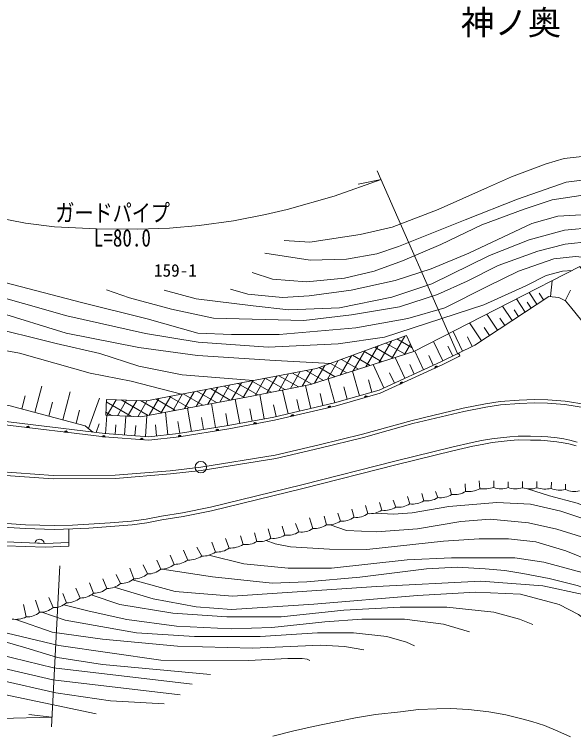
# Model space of a CAD drawing. Units: millimetres at full size, sheet at 1:1000; details may follow other scales. Extents: x 40000 to 680000, y 20000 to 380000.
# Drawn here: x 160462 to 219097, y 244335 to 319707 of the extents above; entities that cross this region are included whole.
import ezdxf
from ezdxf.enums import TextEntityAlignment as Align

# ---------------------------------------------------------------- set-up
doc = ezdxf.new("R2010")
doc.units = ezdxf.units.MM
doc.header["$LTSCALE"] = 1000
doc.linetypes.add('CHAIN', pattern=[18.5, 12, -1.5, 3.5, -1.5])
for name, color, linetype, lineweight in [('M-BGD', 7, 'Continuous', 13), ('M-BMK', 2, 'CHAIN', 13), ('M-BMK-ROW', 30, 'Continuous', 13), ('M-BMK-SRVR', 3, 'Continuous', 13), ('M-STR-HTXT', 7, 'Continuous', 13)]:
    doc.layers.add(name, color=color, linetype=linetype, lineweight=lineweight)
doc.layers.add('M-BMK-HTXT', color=7, linetype='Continuous')
doc.styles.add('ＭＳ ゴシック', font='')
doc.styles.get('ＭＳ ゴシック').set_extended_font_data('MS Gothic')

msp = doc.modelspace()

# ---------------------------------------------------------------- hatches: boundary and pattern name
at = {"layer": 'M-BGD'}
for points in [[(204836, 282718), (204564, 282592, -1)], [(201204, 281041), (200932, 280916, -1)], [(197498, 279567), (197209, 279485, -1)], [(193644, 278496), (193352, 278427, -1)], [(189751, 277580), (189459, 277511, -1)], [(185838, 276751), (185544, 276696, -1)], [(162044, 276318), (161746, 276354, -1)], [(166015, 275835), (165717, 275871, -1)], [(181902, 276043), (181606, 275996, -1)], [(169986, 275352), (169688, 275388, -1)], [(173976, 275069), (173677, 275091, -0.41421), (173837, 275230, -0.41421)], [(177953, 275409), (177656, 275362, -1)]]:
    msp.add_hatch(color=256, dxfattribs=at).paths.add_polyline_path(points)

# ---------------------------------------------------------------- linework, layer by layer
for p, q in [((216680, 290084), (216835, 291752)), ((215250, 289288), (214435, 290524)), ((215950, 289749), (215489, 290448)), ((218198, 289654), (218783, 290769)), ((214014, 288472), (213108, 289846)), ((214632, 288880), (214224, 289498)), ((212640, 287566), (211634, 289091)), ((213327, 288019), (212874, 288706)), ((211115, 286561), (210000, 288252)), ((209424, 285446), (208186, 287322)), ((211877, 287064), (211375, 287826)), ((207455, 284370), (206451, 286431)), ((210269, 286003), (209712, 286849)), ((201385, 285944), (200022, 283583)), ((201589, 286019), (202358, 284331)), ((208466, 284862), (207973, 285872)), ((198591, 284914), (197323, 282718)), ((199988, 285429), (198672, 283150)), ((199411, 285216), (201449, 284040)), ((200573, 285645), (202182, 284716)), ((202003, 285110), (201371, 284015)), ((205394, 283365), (204410, 285384)), ((197193, 284399), (195973, 282286)), ((197086, 284359), (198998, 283255)), ((198248, 284788), (200223, 283647)), ((203356, 282420), (202452, 284379)), ((206425, 283867), (205922, 284898)), ((195796, 283884), (194624, 281854)), ((194760, 283502), (196548, 282470)), ((195923, 283930), (197773, 282862)), ((201397, 281516), (200389, 283700)), ((204376, 282891), (203905, 283910)), ((193002, 282853), (191925, 280989)), ((194399, 283369), (193275, 281422)), ((193598, 283073), (195322, 282078)), ((199213, 280508), (198080, 282961)), ((202377, 281968), (201924, 282948)), ((204836, 282718), (204564, 282592)), ((189198, 281981), (188173, 280206)), ((190433, 282214), (189412, 280447)), ((189633, 282063), (191647, 280900)), ((191668, 282448), (190651, 280688)), ((191067, 282335), (192872, 281293)), ((192435, 282645), (194097, 281685)), ((196644, 279688), (195913, 282267)), ((200305, 281012), (199801, 282104)), ((185494, 281279), (184460, 279489)), ((185329, 281248), (187396, 280054)), ((186728, 281513), (185695, 279723)), ((186764, 281520), (188821, 280332)), ((187963, 281747), (186934, 279964)), ((188198, 281791), (190246, 280609)), ((194066, 278957), (193359, 281449)), ((197943, 280057), (197575, 281357)), ((162615, 277937), (163348, 280698)), ((181789, 280578), (180759, 278794)), ((181025, 280433), (183102, 279234)), ((183024, 280812), (181993, 279026)), ((182460, 280705), (184540, 279504)), ((184259, 281045), (183226, 279257)), ((183894, 280976), (185972, 279777)), ((191546, 278362), (190983, 280752)), ((195355, 279323), (194989, 280612)), ((201204, 281041), (200932, 280916)), ((161234, 278304), (161601, 279685)), ((165534, 277162), (166309, 280081)), ((176850, 279643), (175825, 277868)), ((178085, 279876), (177058, 278099)), ((178156, 279890), (180227, 278694)), ((179319, 280110), (178292, 278331)), ((180554, 280344), (179526, 278562)), ((179591, 280162), (181665, 278964)), ((186661, 277261), (186183, 279818)), ((189155, 277799), (188570, 280283)), ((192806, 278658), (192509, 279919)), ((164074, 277550), (164462, 279009)), ((168222, 276245), (169393, 279438)), ((170104, 279290), (170054, 277651)), ((170096, 279044), (172731, 277523)), ((171129, 279259), (170197, 277644)), ((172209, 279226), (171267, 277593)), ((171658, 279242), (174478, 277615)), ((173290, 279193), (172337, 277542)), ((174380, 279175), (173407, 277490)), ((173669, 279181), (175915, 277884)), ((175615, 279409), (174591, 277636)), ((175287, 279347), (177352, 278154)), ((176722, 279618), (178790, 278424)), ((184104, 276783), (183627, 279333)), ((190350, 278080), (190069, 279276)), ((197498, 279567), (197209, 279485)), ((166924, 276793), (167294, 278184)), ((179023, 275935), (178628, 278394)), ((181548, 276341), (181143, 278866)), ((185382, 277022), (185143, 278301)), ((187913, 277506), (187620, 278748)), ((193644, 278496), (193352, 278427)), ((170020, 275704), (170160, 277646)), ((170063, 277963), (170654, 277622)), ((172009, 275561), (172152, 277551)), ((174196, 275405), (174353, 277591)), ((176557, 275597), (176299, 277957)), ((180286, 276138), (180083, 277401)), ((182829, 276546), (182623, 277827)), ((189751, 277580), (189459, 277511)), ((169053, 275818), (169343, 276756)), ((171015, 275633), (171086, 276627)), ((175377, 275468), (175248, 276647)), ((177794, 275738), (177596, 276967)), ((185838, 276751), (185544, 276696)), ((162044, 276318), (161746, 276354)), ((166015, 275835), (165717, 275871)), ((173103, 275483), (173181, 276576)), ((181902, 276043), (181606, 275996)), ((169986, 275352), (169688, 275388)), ((177953, 275409), (177656, 275362)), ((173976, 275069), (173677, 275091)), ((209248, 269915), (209195, 270758)), ((210737, 270053), (210737, 270758)), ((212237, 270045), (212237, 270665)), ((213737, 270038), (213754, 270696)), ((215237, 270030), (215248, 270696)), ((216734, 269970), (216777, 270605)), ((206308, 269324), (206105, 269989)), ((207772, 269654), (207717, 270453)), ((218229, 269844), (218251, 270409)), ((201919, 268333), (201684, 269104)), ((203382, 268663), (203183, 269425)), ((204845, 268994), (204631, 269649)), ((198992, 267673), (198745, 268474)), ((200455, 268003), (200188, 268734)), ((196087, 266927), (195831, 267795)), ((197535, 267317), (197266, 268152)), ((191741, 265759), (191411, 266885)), ((193190, 266148), (192933, 267037)), ((194638, 266538), (194368, 267382)), ((190287, 265392), (189937, 266291)), ((166160, 263896), (166160, 265710)), ((187360, 264735), (187084, 265716)), ((188823, 265064), (188550, 265994)), ((182980, 263706), (182603, 264710)), ((184433, 264078), (184168, 264995)), ((185896, 264407), (185634, 265298)), ((162605, 264237), (163595, 264199)), ((180100, 262868), (179603, 263812)), ((181540, 263287), (181162, 264328)), ((178659, 262449), (178179, 263467)), ((175818, 261489), (175385, 262449)), ((177231, 261995), (176791, 262946)), ((172994, 260478), (172567, 261594)), ((174406, 260984), (173972, 261927)), ((171582, 259973), (171141, 260933)), ((168757, 258962), (168323, 260060)), ((170169, 259467), (169748, 260461)), ((167345, 258457), (166905, 259497)), ((165932, 257951), (165541, 258934)), ((161683, 256471), (161408, 257794)), ((163100, 256963), (162669, 258230)), ((164517, 257454), (164080, 258521))]:
    msp.add_line(p, q, dxfattribs=at)
for points in [[(113739, 318366), (114681, 314110), (115809, 310969), (117422, 308026), (119461, 304633), (121374, 302136), (123933, 299289), (127209, 296571), (130631, 294379), (136293, 291011), (146505, 287181), (150400, 286082), (160983, 284149), (168399, 282058), (172690, 281232), (177994, 279859)], [(116527, 318685), (117224, 313983), (119070, 308727), (121041, 305104), (123306, 302482), (126593, 299811), (132932, 295258), (135558, 293475), (139517, 291527), (144230, 290102), (145854, 289281), (151124, 288031), (157208, 287045), (164849, 285159), (169421, 284128), (173522, 282795), (178054, 281869), (185546, 281289)], [(121436, 310647), (122199, 307828), (123515, 305399), (125534, 303087), (128393, 300630), (134443, 296234), (137069, 294575), (140956, 292746), (149580, 290204), (158611, 288507), (165894, 286264), (173514, 284737), (179667, 283903), (187803, 283368), (193636, 283087)], [(127245, 306121), (128733, 304067), (131750, 301207), (137055, 297959), (140506, 296071), (147506, 293328), (165977, 288078), (174225, 286202), (179719, 285295), (187073, 284788), (194422, 285117), (199267, 285817), (209698, 289237), (214080, 291210), (216202, 292289), (217943, 292750), (218957, 292837)], [(188765, 295972), (191443, 295798), (196715, 296601), (200085, 297361), (204903, 299229), (210078, 301550), (212588, 302646), (216204, 304028), (218111, 304572), (220939, 304885)], [(251501, 272925), (248900, 274804), (247175, 276454), (245543, 278459), (243701, 280887), (237900, 289658), (236164, 292016), (233805, 295086), (231558, 297903), (230443, 298889), (228538, 300326), (226707, 301352), (224188, 302164), (221439, 302476), (218308, 302091), (213210, 300301), (207735, 298156), (200749, 295351), (198454, 294580), (195301, 294031), (191480, 293929), (186710, 294649)], [(185397, 292615), (187529, 291916), (191084, 291647), (195057, 292034), (198169, 292751), (201172, 293842), (205189, 295566), (209474, 297611), (213895, 299272), (216845, 300254), (220308, 300768), (222962, 300620), (226878, 299516), (228941, 298523), (230260, 297459), (231602, 296199), (233515, 293980), (236252, 290333), (239212, 285700), (243688, 278692), (245048, 276858), (246768, 274760), (248314, 273102)], [(248124, 273113), (246139, 274925), (244023, 276970), (241717, 280080), (238037, 285555), (234400, 291257), (232764, 293667), (231239, 295229), (228916, 296706), (226217, 297812), (223549, 298383), (220563, 298711), (217452, 298528), (214702, 297751), (208116, 294658), (204157, 293017), (200376, 291797), (195779, 290768), (191369, 290166), (188558, 290013), (184950, 290330), (183111, 290865)], [(176169, 290749), (179506, 289865), (185491, 289123), (189255, 288716), (194533, 288929), (200020, 290048), (204235, 291447), (210272, 294402), (214438, 296052), (218133, 297074), (221196, 297340), (224370, 296869), (227562, 295612), (230722, 293129), (232247, 291555), (233618, 289657), (234910, 287682), (237921, 282340), (239898, 279447), (243296, 275431), (246373, 272644)], [(170112, 290806), (172522, 289961), (176944, 288789), (181323, 287843), (190817, 287568), (195796, 288176), (200829, 289032), (204835, 290299), (207922, 291711), (211179, 293358), (215355, 294851), (218213, 295580), (220830, 295870), (222912, 295544), (225408, 294569), (227455, 293422), (229882, 291235), (231248, 289778), (232642, 287931), (236496, 281634), (239755, 276996), (241401, 275022)], [(153120, 293639), (157974, 291944), (167492, 289462), (174389, 287750), (179707, 286268), (183222, 286102), (188218, 286102), (196273, 286806), (201716, 287791), (205584, 288922), (210093, 291191), (213308, 292756), (217006, 294061), (219298, 294289), (221650, 294051), (223806, 293305), (225269, 292320), (226906, 290881), (228948, 288796), (230970, 285936), (232742, 283066), (234541, 280067)], [(170054, 277651), (173733, 277475), (185356, 279657), (191499, 280853), (202358, 284331), (212377, 289472), (219733, 293233), (222274, 289710), (222298, 288989), (221747, 286572)], [(158923, 277050), (169942, 275710), (174561, 275378), (177677, 275719), (182874, 276554), (187678, 277451), (194013, 278942), (198703, 280272), (205235, 283287), (208743, 284997), (216486, 290102), (217530, 290005), (218247, 289629), (218763, 289020), (221146, 286070), (223821, 284106), (229866, 279678), (237405, 274310), (240880, 271869), (241840, 271339), (246173, 269451), (250379, 268102), (253701, 267358), (256746, 266964)], [(170104, 279290), (174309, 279162), (192151, 282540), (201589, 286019)], [(130963, 283390), (132088, 282677), (134648, 281112), (145648, 279056), (158871, 276704), (169908, 275361), (174568, 275027), (177724, 275372), (182934, 276209), (187750, 277109), (194101, 278604), (198825, 279943), (205385, 282971), (207075, 283795)], [(135865, 281241), (137417, 282741), (147421, 280684), (154136, 279607), (159875, 278665), (167871, 276541), (168674, 275864)], [(112739, 281892), (115897, 279820), (118103, 278386), (121146, 276715), (125475, 274349), (130840, 271705), (134995, 269793), (137297, 268912), (141351, 267591), (143594, 267506), (146415, 266536), (150276, 265713), (155413, 264847), (159601, 264351), (163681, 264195), (166160, 264296)], [(158162, 266374), (161624, 266152), (164626, 266061), (166566, 266123), (168260, 266196), (170519, 266360), (172755, 266542), (174285, 266752), (175870, 267052), (178079, 267408), (181034, 268002), (190598, 270325), (200500, 272857), (206343, 274282), (208458, 274796), (209425, 274973), (210509, 275165), (211440, 275278), (212420, 275390), (213279, 275446), (214579, 275438), (215679, 275422), (216410, 275366), (217382, 275264), (218063, 275151), (218698, 275016), (219458, 274808)], [(158126, 265976), (161606, 265753), (164627, 265661), (166581, 265723), (168283, 265797), (170550, 265961), (172798, 266145), (174349, 266357), (175939, 266658), (178150, 267014), (181121, 267611), (190695, 269937), (200597, 272469), (206438, 273893), (208542, 274405), (209496, 274579), (210568, 274769), (211487, 274880), (212455, 274991), (213290, 275046), (214575, 275038), (215661, 275022), (216373, 274967), (217328, 274867), (217988, 274758), (218604, 274627), (219354, 274422)], [(242989, 248347), (241797, 250043), (240341, 251222), (237786, 253115), (234063, 256044), (231094, 258861), (228105, 262206), (226882, 263731), (225479, 265080), (223835, 266387), (222149, 267392), (219474, 268410), (216581, 269191), (214257, 269914)], [(241081, 247666), (239177, 250194), (236006, 252486), (233195, 254856), (230398, 257692), (224891, 263796), (222912, 265392), (220795, 266576), (217745, 267561), (214563, 268293), (211059, 268472), (206018, 268062), (202171, 267408), (200217, 267254), (198292, 267379)], [(140732, 267214), (143520, 267108), (146308, 266150), (150201, 265320), (155356, 264451), (159570, 263952), (163682, 263795), (166160, 263896)], [(193568, 266148), (195280, 265562), (198444, 265417), (202727, 265734), (207285, 266486), (210342, 266741), (214358, 266347), (217342, 265676), (220365, 264749), (222401, 263593), (224278, 261971), (226864, 259527), (230664, 255807), (235048, 252052), (238506, 248968), (239742, 247498)], [(237325, 247232), (235343, 249465), (231139, 253427), (226714, 257989), (224035, 260292), (221056, 262298), (218286, 263423), (215130, 264344), (212264, 264660), (209179, 264660), (205467, 264433), (197423, 263568), (193504, 263577), (189413, 263843), (187793, 264144), (186875, 264502)], [(180857, 262950), (184515, 262039), (189164, 261587), (193699, 261587), (201653, 262467), (206308, 262693), (212949, 262693), (215979, 262232), (219990, 261125), (222762, 259700), (225684, 257487), (231113, 251775), (233868, 249066), (235505, 247208)], [(230348, 251126), (227340, 254252), (223515, 257636), (221672, 258850), (220664, 259353), (219458, 259771), (216546, 260496), (213775, 261027), (211902, 261356), (209817, 261530), (206874, 261699), (203659, 261530), (196686, 260636), (191112, 260148), (187500, 260031), (181241, 260677), (175970, 261493)], [(181020, 250425), (169714, 251487), (164972, 252210), (161671, 253229), (154775, 255236), (149798, 257073), (146786, 258712), (145027, 260095)], [(172843, 260363), (177333, 259151), (183317, 258642), (198429, 259680), (209372, 260219), (215861, 259748), (220087, 258825), (222074, 257996), (223438, 256994), (224329, 256136)], [(141219, 259765), (143558, 258554), (147287, 256531), (152696, 254421), (158813, 252551), (164566, 251122), (179086, 249411)], [(220927, 255666), (219594, 256745), (217582, 257771), (213517, 258876), (208793, 259064), (202738, 258716), (191845, 257824), (183238, 257248), (179520, 257534), (175024, 258369), (170920, 259595)], [(168523, 258792), (171506, 257784), (177079, 256865), (182746, 256491), (188429, 256491), (194990, 257185), (200896, 257492), (205806, 257492), (210723, 256959), (213432, 256253), (214818, 255667)], [(177857, 248301), (164488, 249873), (155176, 252028), (148329, 254194), (143068, 256631), (139838, 258291)], [(151154, 257937), (153657, 256765), (159713, 254780), (165137, 253493), (175816, 251942), (185000, 251902), (189143, 252116), (190628, 252111), (191149, 252049), (191427, 251902)], [(208194, 254900), (205447, 255720), (201356, 256243), (196879, 256243), (193024, 255946), (187469, 255351), (183199, 255214), (177477, 255506), (172266, 256199), (168294, 257091), (165634, 257741)], [(138322, 256673), (140131, 255695), (149564, 252215), (154151, 250883), (158941, 249831), (164810, 248512), (170550, 247684), (176183, 247349)], [(163327, 256970), (165794, 256153), (173251, 254802), (179363, 254412), (186221, 254412), (192255, 254810), (196017, 254810), (199501, 254413), (201576, 253845), (202399, 253457)], [(137447, 255739), (142965, 253008), (148110, 250906), (153198, 249628), (169040, 246314)], [(197093, 253008), (195089, 253383), (192553, 253514), (185431, 253207), (177575, 253424), (169687, 254137), (164424, 254893), (160630, 256223)]]:
    msp.add_lwpolyline(points, dxfattribs=at)
for centre, radius, start, end in [((207009, 283930), 150, 295.97848, 115.97848), ((204700, 282655), 150, 24.77813, 204.77813), ((201068, 280979), 150, 24.77813, 204.77813), ((197354, 279526), 150, 15.83192, 195.83192), ((193498, 278462), 150, 13.24594, 193.24594), ((189605, 277545), 150, 13.24594, 193.24594), ((185691, 276724), 150, 10.58354, 190.58354), ((161895, 276336), 150, 353.06634, 173.06634), ((165866, 275853), 150, 353.06634, 173.06634), ((181754, 276019), 150, 9.1196, 189.1196), ((169837, 275370), 150, 353.06634, 173.06634), ((173826, 275080), 150, 355.89586, 175.89586), ((177804, 275385), 150, 9.1196, 189.1196), ((208111, 272037), 2408, 261.90379, 298.18568), ((209563, 274621), 4717, 266.17369, 284.41447), ((211497, 272092), 2176, 249.54554, 289.86172), ((212997, 272084), 2176, 249.54554, 289.86172), ((214497, 272077), 2176, 249.54554, 289.86172), ((216095, 272757), 2860, 252.52583, 282.91356), ((217653, 271943), 2176, 245.02193, 285.3381), ((219148, 271817), 2176, 245.02193, 285.3381), ((205127, 271152), 2176, 262.55173, 302.8679), ((206590, 271482), 2176, 262.55173, 302.8679), ((200737, 270161), 2176, 262.55173, 302.8679), ((202201, 270491), 2176, 262.55173, 302.8679), ((203664, 270821), 2176, 262.55173, 302.8679), ((197719, 269720), 2410, 265.62815, 301.88144), ((199274, 269831), 2176, 262.55173, 302.8679), ((194832, 268706), 2176, 264.8929, 305.20908), ((196281, 269095), 2176, 264.8929, 305.20908), ((191935, 267927), 2176, 264.8929, 305.20908), ((193384, 268316), 2176, 264.8929, 305.20908), ((189108, 267221), 2176, 262.4954, 302.81158), ((190559, 267383), 2009, 262.23078, 306.05749), ((163096, 264120), 505, 8.98398, 166.64217), ((186181, 266564), 2176, 262.4954, 302.81158), ((187644, 266893), 2176, 262.4954, 302.81158), ((183091, 266295), 2592, 267.55994, 301.18265), ((184717, 266236), 2176, 262.4954, 302.81158), ((180249, 265039), 2176, 266.05697, 306.37315), ((181690, 265458), 2176, 266.05697, 306.37315), ((177218, 264508), 2513, 270.29975, 305.01132), ((178809, 264620), 2176, 266.05697, 306.37315), ((175836, 263665), 2176, 269.5334, 309.84957), ((173012, 262655), 2176, 269.5334, 309.84957), ((174424, 263160), 2176, 269.5334, 309.84957), ((171599, 262149), 2176, 269.5334, 309.84957), ((168775, 261138), 2176, 269.5334, 309.84957), ((170187, 261644), 2176, 269.5334, 309.84957), ((167362, 260633), 2176, 269.5334, 309.84957), ((164570, 259565), 2112, 268.56386, 310.1588), ((165950, 260127), 2176, 269.5334, 309.84957), ((163140, 259139), 2176, 268.95659, 309.27277), ((160630, 258573), 2351, 259.85916, 296.59629), ((161722, 258647), 2176, 268.95659, 309.27277)]:
    msp.add_arc(centre, radius, start, end, dxfattribs=at)
at = {"layer": 'M-BMK'}
msp.add_lwpolyline([(157045, 271852), (164542, 271334), (171043, 271343), (176791, 271824), (180012, 272188), (187792, 273460), (192412, 274526), (196970, 275654), (202166, 277106), (207514, 278380), (209846, 278825), (211402, 279071), (213399, 279234), (214997, 279307), (216377, 279241), (218207, 279105), (220401, 278777)], dxfattribs=at)
at = {"layer": 'M-BMK-ROW'}
msp.add_lwpolyline([(157010, 271504), (164530, 270984), (171058, 270993), (176825, 271476), (180059, 271841), (187859, 273117), (192494, 274185), (197059, 275315), (202254, 276767), (207587, 278037), (209906, 278480), (211443, 278723), (213422, 278885), (214996, 278957), (216356, 278892), (218168, 278757), (220325, 278434)], dxfattribs=at)
at = {"layer": 'M-BMK-SRVR'}
msp.add_circle((180012, 272188), 600, dxfattribs=at)
at = {"layer": 'M-STR-HTXT'}
for p, q in [((206934, 284115), (198510, 303298)), ((198914, 302380), (196508, 301891)), ((164353, 244955), (165239, 261841)), ((164405, 245956), (161967, 246242))]:
    msp.add_line(p, q, dxfattribs=at)
for points in [[(141356, 304281), (142751, 303629), (146640, 301870), (150235, 300571), (154541, 299294), (158376, 298413), (161622, 297804), (164676, 297425), (169071, 297198), (173405, 297156), (176724, 297274), (179839, 297564), (183436, 298050), (186783, 298690), (189077, 299216), (193980, 300633), (198914, 302380)], [(102405, 268461), (104810, 266150), (106828, 264438), (109416, 262393), (111823, 260592), (114852, 258641), (117333, 257043), (121762, 254570), (124489, 253266), (128756, 251446), (133271, 249787), (137676, 248492), (142955, 247253), (146783, 246607), (150506, 246155), (154857, 245882), (159027, 245832), (164405, 245956)], [(187552, 243971), (189630, 244503), (191785, 244986), (194149, 245485), (196231, 245871), (198327, 246221), (200932, 246531), (202824, 246750), (204761, 246844), (206221, 246852), (208058, 246771), (210213, 246509), (211994, 246210), (213519, 245823), (214726, 245511), (216052, 245073), (217436, 244496), (218756, 243896)]]:
    msp.add_lwpolyline(points, dxfattribs=at)

# ---------------------------------------------------------------- texts
at = {"layer": 'M-BMK-HTXT', "style": 'ＭＳ ゴシック'}
for s, height, p in [('神ノ奥', 2566, (212532, 318846)), ('159-1', 1320, (177344, 292840))]:
    msp.add_text(s, height=height, dxfattribs=at).set_placement(p, align=Align.MIDDLE_CENTER)
at = {"layer": 'M-STR-HTXT', "style": 'ＭＳ ゴシック', "width": 0.8}
msp.add_text('ガードパイプ', height=1833, dxfattribs=at).set_placement((170769, 297413), align=Align.BOTTOM_CENTER)
msp.add_text('L=80.0', height=1833, dxfattribs=at).set_placement((171786, 297172), align=Align.TOP_CENTER)

doc.saveas('drawing.dxf')
